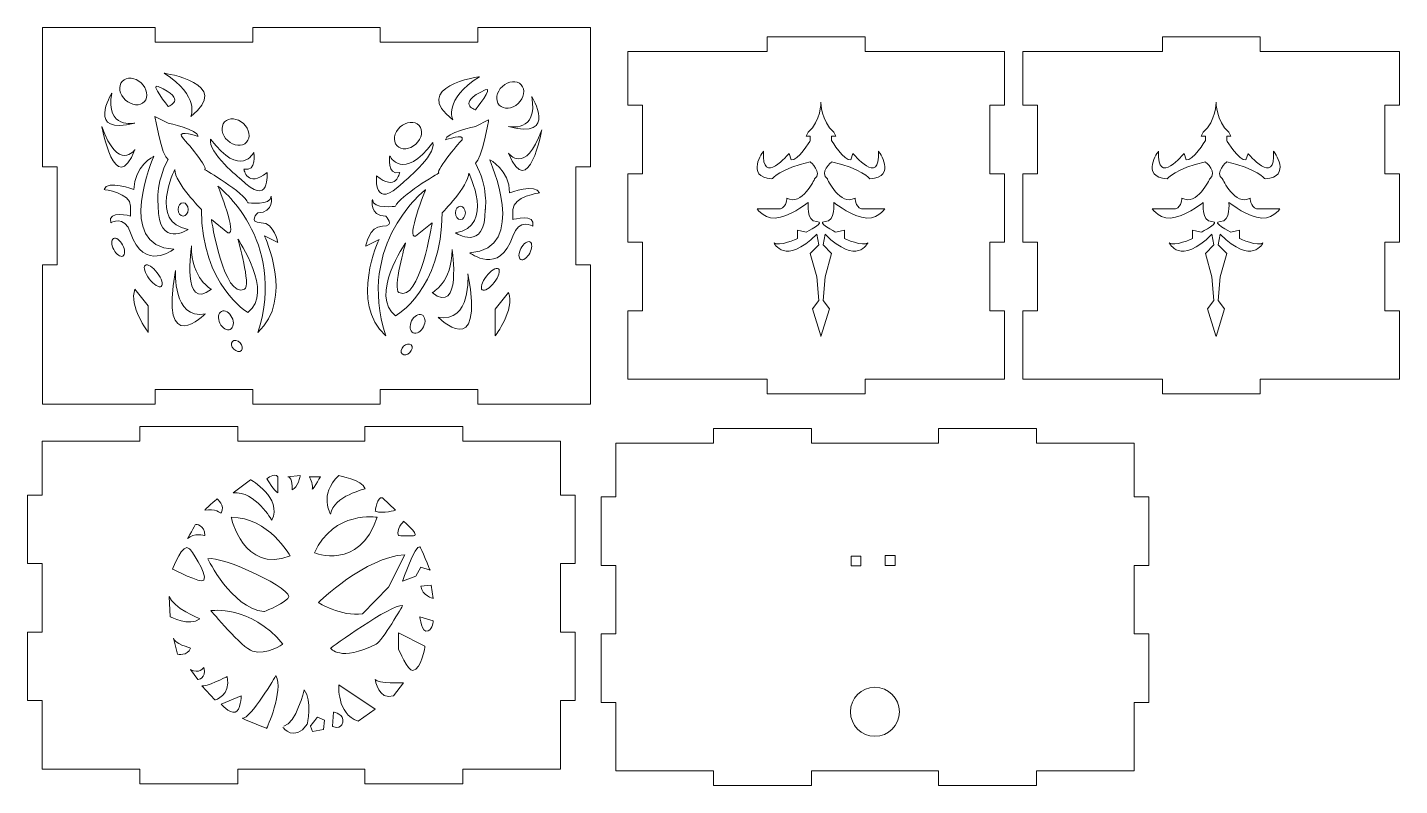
# Model space of a CAD drawing. Header units: millimetres. Extents: x 33 to 314, y -183 to -28.
import ezdxf

# ---------------------------------------------------------------- set-up
doc = ezdxf.new("R2010")
doc.units = ezdxf.units.MM
doc.header["$MEASUREMENT"] = 0
doc.layers.add('Layer 1', color=7, linetype='Continuous')

# ---------------------------------------------------------------- blocks, each defined once
blk = doc.blocks.new('block 2')
at = {"layer": 'Layer 1', "lineweight": 0}
blk.add_lwpolyline([(36.59, -56.26), (36.59, -27.76), (59.59, -27.76), (59.59, -30.76), (79.59, -30.76), (79.59, -27.76), (105.59, -27.76), (105.59, -30.76), (125.59, -30.76), (125.59, -27.76), (148.59, -27.76), (148.59, -56.26), (145.59, -56.26), (145.59, -76.26), (148.59, -76.26), (148.59, -104.76), (125.59, -104.76), (125.59, -101.76), (105.59, -101.76), (105.59, -104.76), (79.59, -104.76), (79.59, -101.76), (59.59, -101.76), (59.59, -104.76), (36.59, -104.76), (36.59, -76.26), (39.59, -76.26), (39.59, -56.26), (36.59, -56.26)], dxfattribs=at)
blk = doc.blocks.new('block 3')
at = {"layer": 'Layer 1', "lineweight": 0}
for points in [[(125.59, -104.76), (125.59, -104.76)], [(148.59, -104.76), (148.59, -104.76)]]:
    blk.add_lwpolyline(points, dxfattribs=at)
blk = doc.blocks.new('block 4')
at = {"layer": 'Layer 1', "lineweight": 0}
for points in [[(125.59, -101.76), (125.59, -101.76)], [(125.59, -104.76), (125.59, -104.76)]]:
    blk.add_lwpolyline(points, dxfattribs=at)
blk = doc.blocks.new('block 5')
at = {"layer": 'Layer 1', "lineweight": 0}
for points in [[(105.59, -101.76), (105.59, -101.76)], [(105.59, -104.76), (105.59, -104.76)]]:
    blk.add_lwpolyline(points, dxfattribs=at)
blk = doc.blocks.new('block 6')
at = {"layer": 'Layer 1', "lineweight": 0}
for points in [[(79.59, -104.76), (79.59, -104.76)], [(105.59, -104.76), (105.59, -104.76)]]:
    blk.add_lwpolyline(points, dxfattribs=at)
blk = doc.blocks.new('block 7')
at = {"layer": 'Layer 1', "lineweight": 0}
for points in [[(79.59, -101.76), (79.59, -101.76)], [(79.59, -104.76), (79.59, -104.76)]]:
    blk.add_lwpolyline(points, dxfattribs=at)
blk = doc.blocks.new('block 8')
at = {"layer": 'Layer 1', "lineweight": 0}
for points in [[(59.59, -101.76), (59.59, -101.76)], [(79.59, -101.76), (79.59, -101.76)]]:
    blk.add_lwpolyline(points, dxfattribs=at)
blk = doc.blocks.new('block 9')
at = {"layer": 'Layer 1', "lineweight": 0}
for points in [[(59.59, -101.76), (59.59, -101.76)], [(59.59, -104.76), (59.59, -104.76)]]:
    blk.add_lwpolyline(points, dxfattribs=at)
blk = doc.blocks.new('block 10')
at = {"layer": 'Layer 1', "lineweight": 0}
for points in [[(36.59, -104.76), (36.59, -104.76)], [(59.59, -104.76), (59.59, -104.76)]]:
    blk.add_lwpolyline(points, dxfattribs=at)
blk = doc.blocks.new('block 11')
at = {"layer": 'Layer 1', "lineweight": 0}
for points in [[(36.59, -76.26), (36.59, -76.26)], [(36.59, -104.76), (36.59, -104.76)]]:
    blk.add_lwpolyline(points, dxfattribs=at)
blk = doc.blocks.new('block 12')
at = {"layer": 'Layer 1', "lineweight": 0}
for points in [[(36.59, -76.26), (36.59, -76.26)], [(39.59, -76.26), (39.59, -76.26)]]:
    blk.add_lwpolyline(points, dxfattribs=at)
blk = doc.blocks.new('block 13')
at = {"layer": 'Layer 1', "lineweight": 0}
for points in [[(39.59, -56.26), (39.59, -56.26)], [(39.59, -76.26), (39.59, -76.26)]]:
    blk.add_lwpolyline(points, dxfattribs=at)
blk = doc.blocks.new('block 14')
at = {"layer": 'Layer 1', "lineweight": 0}
for points in [[(36.59, -56.26), (36.59, -56.26)], [(39.59, -56.26), (39.59, -56.26)]]:
    blk.add_lwpolyline(points, dxfattribs=at)
blk = doc.blocks.new('block 15')
at = {"layer": 'Layer 1', "lineweight": 0}
for points in [[(36.59, -27.76), (36.59, -27.76)], [(36.59, -56.26), (36.59, -56.26)]]:
    blk.add_lwpolyline(points, dxfattribs=at)
blk = doc.blocks.new('block 16')
at = {"layer": 'Layer 1', "lineweight": 0}
for points in [[(36.59, -27.76), (36.59, -27.76)], [(59.59, -27.76), (59.59, -27.76)]]:
    blk.add_lwpolyline(points, dxfattribs=at)
blk = doc.blocks.new('block 17')
at = {"layer": 'Layer 1', "lineweight": 0}
for points in [[(59.59, -27.76), (59.59, -27.76)], [(59.59, -30.76), (59.59, -30.76)]]:
    blk.add_lwpolyline(points, dxfattribs=at)
blk = doc.blocks.new('block 18')
at = {"layer": 'Layer 1', "lineweight": 0}
for points in [[(59.59, -30.76), (59.59, -30.76)], [(79.59, -30.76), (79.59, -30.76)]]:
    blk.add_lwpolyline(points, dxfattribs=at)
blk = doc.blocks.new('block 19')
at = {"layer": 'Layer 1', "lineweight": 0}
for points in [[(79.59, -27.76), (79.59, -27.76)], [(105.59, -27.76), (105.59, -27.76)]]:
    blk.add_lwpolyline(points, dxfattribs=at)
blk = doc.blocks.new('block 20')
at = {"layer": 'Layer 1', "lineweight": 0}
for points in [[(105.59, -27.76), (105.59, -27.76)], [(105.59, -30.76), (105.59, -30.76)]]:
    blk.add_lwpolyline(points, dxfattribs=at)
blk = doc.blocks.new('block 21')
at = {"layer": 'Layer 1', "lineweight": 0}
for points in [[(105.59, -30.76), (105.59, -30.76)], [(125.59, -30.76), (125.59, -30.76)]]:
    blk.add_lwpolyline(points, dxfattribs=at)
blk = doc.blocks.new('block 22')
at = {"layer": 'Layer 1', "lineweight": 0}
for points in [[(125.59, -27.76), (125.59, -27.76)], [(125.59, -30.76), (125.59, -30.76)]]:
    blk.add_lwpolyline(points, dxfattribs=at)
blk = doc.blocks.new('block 23')
at = {"layer": 'Layer 1', "lineweight": 0}
for points in [[(125.59, -27.76), (125.59, -27.76)], [(148.59, -27.76), (148.59, -27.76)]]:
    blk.add_lwpolyline(points, dxfattribs=at)
blk = doc.blocks.new('block 24')
at = {"layer": 'Layer 1', "lineweight": 0}
for points in [[(148.59, -27.76), (148.59, -27.76)], [(148.59, -56.26), (148.59, -56.26)]]:
    blk.add_lwpolyline(points, dxfattribs=at)
blk = doc.blocks.new('block 25')
at = {"layer": 'Layer 1', "lineweight": 0}
for points in [[(145.59, -56.26), (145.59, -56.26)], [(148.59, -56.26), (148.59, -56.26)]]:
    blk.add_lwpolyline(points, dxfattribs=at)
blk = doc.blocks.new('block 26')
at = {"layer": 'Layer 1', "lineweight": 0}
for points in [[(145.59, -56.26), (145.59, -56.26)], [(145.59, -76.26), (145.59, -76.26)]]:
    blk.add_lwpolyline(points, dxfattribs=at)
blk = doc.blocks.new('block 27')
at = {"layer": 'Layer 1', "lineweight": 0}
for points in [[(145.59, -76.26), (145.59, -76.26)], [(148.59, -76.26), (148.59, -76.26)]]:
    blk.add_lwpolyline(points, dxfattribs=at)
blk = doc.blocks.new('block 28')
at = {"layer": 'Layer 1', "lineweight": 0}
for points in [[(148.59, -76.26), (148.59, -76.26)], [(148.59, -104.76), (148.59, -104.76)]]:
    blk.add_lwpolyline(points, dxfattribs=at)
blk = doc.blocks.new('block 29')
at = {"layer": 'Layer 1', "lineweight": 0}
blk.add_lwpolyline([(204.74, -32.67), (233.24, -32.67), (233.24, -43.67), (230.24, -43.67), (230.24, -57.67), (233.24, -57.67), (233.24, -71.67), (230.24, -71.67), (230.24, -85.67), (233.24, -85.67), (233.24, -99.67), (204.74, -99.67), (204.74, -102.67), (184.74, -102.67), (184.74, -99.67), (156.24, -99.67), (156.24, -85.67), (159.24, -85.67), (159.24, -71.67), (156.24, -71.67), (156.24, -57.67), (159.24, -57.67), (159.24, -43.67), (156.24, -43.67), (156.24, -32.67), (184.74, -32.67), (184.74, -29.67), (204.74, -29.67), (204.74, -32.67)], dxfattribs=at)
blk = doc.blocks.new('block 30')
at = {"layer": 'Layer 1', "lineweight": 0}
blk.add_lwpolyline([(36.48, -112.32), (56.48, -112.32), (56.48, -109.32), (76.48, -109.32), (76.48, -112.32), (102.48, -112.32), (102.48, -109.32), (122.48, -109.32), (122.48, -112.32), (142.48, -112.32), (142.48, -123.32), (145.48, -123.32), (145.48, -137.32), (142.48, -137.32), (142.48, -151.32), (145.48, -151.32), (145.48, -165.32), (142.48, -165.32), (142.48, -179.32), (122.48, -179.32), (122.48, -182.32), (102.48, -182.32), (102.48, -179.32), (76.48, -179.32), (76.48, -182.32), (56.48, -182.32), (56.48, -179.32), (36.48, -179.32), (36.48, -165.32), (33.48, -165.32), (33.48, -151.32), (36.48, -151.32), (36.48, -137.32), (33.48, -137.32), (33.48, -123.32), (36.48, -123.32), (36.48, -112.32)], dxfattribs=at)
blk = doc.blocks.new('block 31')
at = {"layer": 'Layer 1', "lineweight": 0}
blk.add_lwpolyline([(201.87, -135.8), (201.87, -137.8), (203.87, -137.8), (203.87, -135.8), (201.87, -135.8)], dxfattribs=at)
blk = doc.blocks.new('block 32')
at = {"layer": 'Layer 1', "lineweight": 0}
blk.add_lwpolyline([(208.87, -135.71), (208.87, -137.71), (210.87, -137.71), (210.87, -135.71), (208.87, -135.71)], dxfattribs=at)
blk = doc.blocks.new('block 33')
at = {"layer": 'Layer 1', "lineweight": 0}
blk.add_open_spline([(201.76, -167.62), (201.76, -164.86), (203.99, -162.62), (206.76, -162.62), (209.52, -162.62), (211.76, -164.86), (211.76, -167.62), (211.76, -170.38), (209.52, -172.62), (206.76, -172.62), (203.99, -172.62), (201.76, -170.38), (201.76, -167.62), (201.76, -167.62), (201.76, -167.62), (201.76, -167.62)], degree=3, knots=[0, 0, 0, 0, 1, 1, 1, 2, 2, 2, 3, 3, 3, 4, 4, 4, 5, 5, 5, 5], dxfattribs=at)
blk = doc.blocks.new('block 34')
at = {"layer": 'Layer 1', "lineweight": 0}
blk.add_lwpolyline([(153.76, -112.69), (173.76, -112.69), (173.76, -109.69), (193.76, -109.69), (193.76, -112.69), (219.76, -112.69), (219.76, -109.69), (239.76, -109.69), (239.76, -112.69), (259.76, -112.69), (259.76, -123.69), (262.76, -123.69), (262.76, -137.69), (259.76, -137.69), (259.76, -151.69), (262.76, -151.69), (262.76, -165.69), (259.76, -165.69), (259.76, -179.69), (239.76, -179.69), (239.76, -182.69), (219.76, -182.69), (219.76, -179.69), (193.76, -179.69), (193.76, -182.69), (173.76, -182.69), (173.76, -179.69), (153.76, -179.69), (153.76, -165.69), (150.76, -165.69), (150.76, -151.69), (153.76, -151.69), (153.76, -137.69), (150.76, -137.69), (150.76, -123.69), (153.76, -123.69), (153.76, -112.69)], dxfattribs=at)
blk = doc.blocks.new('block 35')
at = {"layer": 'Layer 1', "lineweight": 0}
blk.add_lwpolyline([(285.53, -32.67), (314.03, -32.67), (314.03, -43.67), (311.03, -43.67), (311.03, -57.67), (314.03, -57.67), (314.03, -71.67), (311.03, -71.67), (311.03, -85.67), (314.03, -85.67), (314.03, -99.67), (285.53, -99.67), (285.53, -102.67), (265.53, -102.67), (265.53, -99.67), (237.03, -99.67), (237.03, -85.67), (240.03, -85.67), (240.03, -71.67), (237.03, -71.67), (237.03, -57.67), (240.03, -57.67), (240.03, -43.67), (237.03, -43.67), (237.03, -32.67), (265.53, -32.67), (265.53, -29.67), (285.53, -29.67), (285.53, -32.67)], dxfattribs=at)

msp = doc.modelspace()

# ---------------------------------------------------------------- linework, layer by layer
at = {"layer": 'Layer 1', "lineweight": 0}
for points in [[(62.26, -54.77), (62.26, -54.77)], [(125.06, -55.47), (125.06, -55.47)], [(194.85, -70.04), (195.29, -72.22), (193.55, -73.96), (194.85, -78.75), (195.29, -83.54), (193.98, -85.28), (195.7, -90.76)], [(196.6, -70.04), (196.16, -72.22), (197.9, -73.96), (196.6, -78.75), (196.16, -83.54), (197.47, -85.28), (195.71, -90.89)], [(275.64, -70.04), (276.07, -72.22), (274.33, -73.96), (275.64, -78.75), (276.07, -83.54), (274.77, -85.28), (276.48, -90.76)], [(277.38, -70.04), (276.95, -72.22), (278.69, -73.96), (277.38, -78.75), (276.95, -83.54), (278.25, -85.28), (276.5, -90.89)]]:
    msp.add_lwpolyline(points, dxfattribs=at)
for points, knots in [([(57.38, -42.92), (56.49, -43.88), (54.76, -43.74), (53.52, -42.59), (52.28, -41.45), (51.99, -39.74), (52.88, -38.78), (53.77, -37.81), (55.5, -37.95), (56.74, -39.1), (57.98, -40.24), (58.26, -41.95), (57.38, -42.92)], [0, 0, 0, 0, 1, 1, 1, 2, 2, 2, 3, 3, 3, 4, 4, 4, 4]), ([(60.22, -39.83), (58.36, -39), (62.26, -43.9), (62.26, -43.9), (62.26, -43.9), (66.33, -42.54), (60.22, -39.83)], [0, 0, 0, 0, 1, 1, 1, 2, 2, 2, 2]), ([(66.86, -45.94), (66.86, -45.94), (68.9, -41.86), (61.43, -37.11), (61.43, -37.11), (75.69, -39.15), (66.86, -45.94)], [0, 0, 0, 0, 1, 1, 1, 2, 2, 2, 2]), ([(120.46, -46.64), (120.46, -46.64), (118.42, -42.57), (125.89, -37.82), (125.89, -37.82), (111.63, -39.85), (120.46, -46.64)], [0, 0, 0, 0, 1, 1, 1, 2, 2, 2, 2]), ([(129.94, -43.62), (130.83, -44.59), (132.56, -44.44), (133.8, -43.3), (135.04, -42.16), (135.33, -40.45), (134.44, -39.48), (133.55, -38.52), (131.82, -38.66), (130.58, -39.8), (129.34, -40.95), (129.05, -42.66), (129.94, -43.62)], [0, 0, 0, 0, 1, 1, 1, 2, 2, 2, 3, 3, 3, 4, 4, 4, 4]), ([(55.47, -47.3), (55.47, -47.3), (49.36, -48.66), (50.71, -41.19), (50.71, -41.19), (45.28, -50.01), (55.47, -47.3)], [0, 0, 0, 0, 1, 1, 1, 2, 2, 2, 2]), ([(127.1, -40.53), (128.96, -39.71), (125.06, -44.61), (125.06, -44.61), (125.06, -44.61), (120.99, -43.25), (127.1, -40.53)], [0, 0, 0, 0, 1, 1, 1, 2, 2, 2, 2]), ([(131.85, -48), (131.85, -48), (137.96, -49.36), (136.6, -41.89), (136.6, -41.89), (142.04, -50.72), (131.85, -48)], [0, 0, 0, 0, 1, 1, 1, 2, 2, 2, 2]), ([(195.72, -43.04), (195.72, -43.04), (195.72, -46.96), (193.11, -49.14), (193.11, -49.14), (192.68, -50.01), (192.68, -50.01), (192.68, -50.01), (193.55, -50.01), (193.55, -50.01), (193.55, -50.01), (193.55, -50.88), (193.55, -50.88), (193.55, -50.88), (190.93, -55.23), (189.63, -54.8), (189.63, -54.8), (189.19, -53.49), (189.19, -53.49), (189.19, -53.49), (183.53, -60.46), (183.97, -53.06), (183.97, -53.06), (180.05, -58.28), (185.71, -58.72), (185.71, -58.72), (187.45, -56.54), (193.55, -55.23), (193.55, -55.23), (196.16, -57.41), (194.42, -58.72), (194.42, -58.72), (191.8, -64.38), (188.76, -62.64), (188.76, -62.64), (188.76, -64.38), (187.45, -64.81), (187.45, -64.81), (182.66, -64.81), (182.66, -64.81), (182.66, -64.81), (184.4, -67.43), (187.45, -66.55), (190.5, -65.68), (193.11, -63.51), (193.11, -63.51), (193.11, -63.51), (192.68, -67.43), (194.85, -67.43), (197.03, -67.43), (192.68, -69.6), (192.68, -69.6), (192.68, -69.6), (190.93, -69.17), (190.93, -69.17), (190.93, -69.17), (190.93, -70.91), (190.93, -70.91), (190.93, -70.91), (187.01, -72.65), (186.14, -71.78), (186.14, -71.78), (188.32, -76.57), (194.85, -70.04)], [0, 0, 0, 0, 1, 1, 1, 2, 2, 2, 3, 3, 3, 4, 4, 4, 5, 5, 5, 6, 6, 6, 7, 7, 7, 8, 8, 8, 9, 9, 9, 10, 10, 10, 11, 11, 11, 12, 12, 12, 13, 13, 13, 14, 14, 14, 15, 15, 15, 16, 16, 16, 17, 17, 17, 18, 18, 18, 19, 19, 19, 20, 20, 20, 21, 21, 21, 21]), ([(195.72, -43.04), (195.72, -43.04), (195.72, -46.96), (198.34, -49.14), (198.34, -49.14), (198.77, -50.01), (198.77, -50.01), (198.77, -50.01), (197.9, -50.01), (197.9, -50.01), (197.9, -50.01), (197.9, -50.88), (197.9, -50.88), (197.9, -50.88), (200.51, -55.23), (201.82, -54.8), (201.82, -54.8), (202.26, -53.49), (202.26, -53.49), (202.26, -53.49), (207.92, -60.46), (207.48, -53.06), (207.48, -53.06), (211.4, -58.28), (205.74, -58.72), (205.74, -58.72), (204, -56.54), (197.9, -55.23), (197.9, -55.23), (195.29, -57.41), (197.03, -58.72), (197.03, -58.72), (199.64, -64.38), (202.69, -62.64), (202.69, -62.64), (202.69, -64.38), (204, -64.81), (204, -64.81), (208.79, -64.81), (208.79, -64.81), (208.79, -64.81), (207.05, -67.43), (204, -66.55), (200.95, -65.68), (198.34, -63.51), (198.34, -63.51), (198.34, -63.51), (198.77, -67.43), (196.6, -67.43), (194.42, -67.43), (198.77, -69.6), (198.77, -69.6), (198.77, -69.6), (200.51, -69.17), (200.51, -69.17), (200.51, -69.17), (200.51, -70.91), (200.51, -70.91), (200.51, -70.91), (204.43, -72.65), (205.3, -71.78), (205.3, -71.78), (203.13, -76.57), (196.6, -70.04)], [0, 0, 0, 0, 1, 1, 1, 2, 2, 2, 3, 3, 3, 4, 4, 4, 5, 5, 5, 6, 6, 6, 7, 7, 7, 8, 8, 8, 9, 9, 9, 10, 10, 10, 11, 11, 11, 12, 12, 12, 13, 13, 13, 14, 14, 14, 15, 15, 15, 16, 16, 16, 17, 17, 17, 18, 18, 18, 19, 19, 19, 20, 20, 20, 21, 21, 21, 21]), ([(276.51, -43.04), (276.51, -43.04), (276.51, -46.96), (273.9, -49.14), (273.9, -49.14), (273.46, -50.01), (273.46, -50.01), (273.46, -50.01), (274.33, -50.01), (274.33, -50.01), (274.33, -50.01), (274.33, -50.88), (274.33, -50.88), (274.33, -50.88), (271.72, -55.23), (270.41, -54.8), (270.41, -54.8), (269.98, -53.49), (269.98, -53.49), (269.98, -53.49), (264.32, -60.46), (264.75, -53.06), (264.75, -53.06), (260.83, -58.28), (266.49, -58.72), (266.49, -58.72), (268.24, -56.54), (274.33, -55.23), (274.33, -55.23), (276.95, -57.41), (275.2, -58.72), (275.2, -58.72), (272.59, -64.38), (269.54, -62.64), (269.54, -62.64), (269.54, -64.38), (268.24, -64.81), (268.24, -64.81), (263.45, -64.81), (263.45, -64.81), (263.45, -64.81), (265.19, -67.43), (268.24, -66.55), (271.28, -65.68), (273.9, -63.51), (273.9, -63.51), (273.9, -63.51), (273.46, -67.43), (275.64, -67.43), (277.82, -67.43), (273.46, -69.6), (273.46, -69.6), (273.46, -69.6), (271.72, -69.17), (271.72, -69.17), (271.72, -69.17), (271.72, -70.91), (271.72, -70.91), (271.72, -70.91), (267.8, -72.65), (266.93, -71.78), (266.93, -71.78), (269.11, -76.57), (275.64, -70.04)], [0, 0, 0, 0, 1, 1, 1, 2, 2, 2, 3, 3, 3, 4, 4, 4, 5, 5, 5, 6, 6, 6, 7, 7, 7, 8, 8, 8, 9, 9, 9, 10, 10, 10, 11, 11, 11, 12, 12, 12, 13, 13, 13, 14, 14, 14, 15, 15, 15, 16, 16, 16, 17, 17, 17, 18, 18, 18, 19, 19, 19, 20, 20, 20, 21, 21, 21, 21]), ([(276.51, -43.04), (276.51, -43.04), (276.51, -46.96), (279.12, -49.14), (279.12, -49.14), (279.56, -50.01), (279.56, -50.01), (279.56, -50.01), (278.69, -50.01), (278.69, -50.01), (278.69, -50.01), (278.69, -50.88), (278.69, -50.88), (278.69, -50.88), (281.3, -55.23), (282.61, -54.8), (282.61, -54.8), (283.04, -53.49), (283.04, -53.49), (283.04, -53.49), (288.7, -60.46), (288.27, -53.06), (288.27, -53.06), (292.19, -58.28), (286.53, -58.72), (286.53, -58.72), (284.78, -56.54), (278.69, -55.23), (278.69, -55.23), (276.07, -57.41), (277.82, -58.72), (277.82, -58.72), (280.43, -64.38), (283.48, -62.64), (283.48, -62.64), (283.48, -64.38), (284.78, -64.81), (284.78, -64.81), (289.57, -64.81), (289.57, -64.81), (289.57, -64.81), (287.83, -67.43), (284.78, -66.55), (281.74, -65.68), (279.12, -63.51), (279.12, -63.51), (279.12, -63.51), (279.56, -67.43), (277.38, -67.43), (275.2, -67.43), (279.56, -69.6), (279.56, -69.6), (279.56, -69.6), (281.3, -69.17), (281.3, -69.17), (281.3, -69.17), (281.3, -70.91), (281.3, -70.91), (281.3, -70.91), (285.22, -72.65), (286.09, -71.78), (286.09, -71.78), (283.91, -76.57), (277.38, -70.04)], [0, 0, 0, 0, 1, 1, 1, 2, 2, 2, 3, 3, 3, 4, 4, 4, 5, 5, 5, 6, 6, 6, 7, 7, 7, 8, 8, 8, 9, 9, 9, 10, 10, 10, 11, 11, 11, 12, 12, 12, 13, 13, 13, 14, 14, 14, 15, 15, 15, 16, 16, 16, 17, 17, 17, 18, 18, 18, 19, 19, 19, 20, 20, 20, 21, 21, 21, 21]), ([(80.59, -90.08), (88.06, -83.29), (81.95, -70.38), (81.95, -70.38), (81.95, -70.38), (84.67, -71.74), (84.67, -71.74), (84.67, -71.74), (83.99, -67.67), (81.27, -67.67), (78.47, -67.67), (80.59, -65.63), (80.59, -65.63), (83.99, -65.63), (83.31, -62.24), (83.31, -62.24), (83.31, -64.27), (78.56, -63.59), (78.56, -63.59), (77.88, -61.56), (69.73, -56.8), (69.73, -56.8), (70.41, -56.12), (64.97, -50.01), (64.97, -50.01), (64.3, -48.66), (68.37, -50.01), (68.37, -50.01), (68.37, -48.66), (62.26, -47.3), (62.26, -47.3), (62.26, -47.3), (59.54, -45.94), (59.54, -45.94), (59.54, -45.94), (60.9, -54.09), (62.26, -54.77)], [0, 0, 0, 0, 1, 1, 1, 2, 2, 2, 3, 3, 3, 4, 4, 4, 5, 5, 5, 6, 6, 6, 7, 7, 7, 8, 8, 8, 9, 9, 9, 10, 10, 10, 11, 11, 11, 12, 12, 12, 12]), ([(78.27, -51.22), (77.38, -52.18), (75.66, -52.04), (74.42, -50.89), (73.18, -49.75), (72.89, -48.04), (73.78, -47.08), (74.67, -46.11), (76.4, -46.25), (77.64, -47.4), (78.88, -48.54), (79.16, -50.25), (78.27, -51.22)], [0, 0, 0, 0, 1, 1, 1, 2, 2, 2, 3, 3, 3, 4, 4, 4, 4]), ([(106.73, -90.78), (99.26, -83.99), (105.37, -71.09), (105.37, -71.09), (105.37, -71.09), (102.65, -72.45), (102.65, -72.45), (102.65, -72.45), (103.33, -68.37), (106.05, -68.37), (108.85, -68.37), (106.73, -66.34), (106.73, -66.34), (103.33, -66.34), (104.01, -62.94), (104.01, -62.94), (104.01, -64.98), (108.76, -64.3), (108.76, -64.3), (109.44, -62.26), (117.59, -57.51), (117.59, -57.51), (116.91, -56.83), (122.34, -50.72), (122.34, -50.72), (123.02, -49.36), (118.95, -50.72), (118.95, -50.72), (118.95, -49.36), (125.06, -48), (125.06, -48), (125.06, -48), (127.78, -46.64), (127.78, -46.64), (127.78, -46.64), (126.42, -54.79), (125.06, -55.47)], [0, 0, 0, 0, 1, 1, 1, 2, 2, 2, 3, 3, 3, 4, 4, 4, 5, 5, 5, 6, 6, 6, 7, 7, 7, 8, 8, 8, 9, 9, 9, 10, 10, 10, 11, 11, 11, 12, 12, 12, 12]), ([(109.04, -51.92), (109.93, -52.89), (111.66, -52.74), (112.9, -51.6), (114.14, -50.46), (114.43, -48.75), (113.54, -47.78), (112.65, -46.82), (110.92, -46.96), (109.68, -48.1), (108.44, -49.25), (108.15, -50.96), (109.04, -51.92)], [0, 0, 0, 0, 1, 1, 1, 2, 2, 2, 3, 3, 3, 4, 4, 4, 4]), ([(55.47, -52.73), (55.47, -52.73), (52.07, -57.48), (48.68, -47.98), (48.68, -47.98), (51.39, -62.92), (55.47, -52.73)], [0, 0, 0, 0, 1, 1, 1, 2, 2, 2, 2]), ([(131.85, -53.44), (131.85, -53.44), (135.25, -58.19), (138.64, -48.68), (138.64, -48.68), (135.93, -63.62), (131.85, -53.44)], [0, 0, 0, 0, 1, 1, 1, 2, 2, 2, 2]), ([(70.93, -50.58), (77.05, -58.73), (79.76, -53.3), (79.76, -53.3), (79.76, -53.3), (80.44, -57.37), (77.73, -56.69), (77.73, -56.69), (78.4, -60.77), (82.48, -57.37), (82.48, -57.37), (83.16, -64.84), (77.05, -58.73), (77.05, -58.73), (70.26, -53.3), (70.93, -50.58)], [0, 0, 0, 0, 1, 1, 1, 2, 2, 2, 3, 3, 3, 4, 4, 4, 5, 5, 5, 5]), ([(116.38, -51.29), (110.27, -59.43), (107.56, -54), (107.56, -54), (107.56, -54), (106.88, -58.08), (109.59, -57.4), (109.59, -57.4), (108.91, -61.47), (104.84, -58.08), (104.84, -58.08), (104.16, -65.55), (110.27, -59.43), (110.27, -59.43), (117.06, -54), (116.38, -51.29)], [0, 0, 0, 0, 1, 1, 1, 2, 2, 2, 3, 3, 3, 4, 4, 4, 5, 5, 5, 5]), ([(54.58, -69.71), (53.33, -65.95), (50.5, -67.67), (50.5, -67.67), (49.82, -64.95), (54.58, -66.31), (54.58, -66.31), (54.58, -66.31), (54.58, -64.27), (54.58, -64.27), (54.58, -61.56), (49.15, -60.88), (49.15, -60.88), (49.82, -58.84), (55.26, -60.88), (55.26, -60.88), (55.26, -56.12), (59.33, -54.09), (59.33, -54.09), (59.33, -54.09), (51.18, -72.42), (63.41, -73.1), (63.41, -73.1), (57.29, -77.85), (54.58, -69.71)], [0, 0, 0, 0, 1, 1, 1, 2, 2, 2, 3, 3, 3, 4, 4, 4, 5, 5, 5, 6, 6, 6, 7, 7, 7, 8, 8, 8, 8]), ([(62.26, -54.77), (59.54, -59.52), (60.22, -64.27), (60.22, -64.27), (60.22, -73.1), (66.33, -69.03), (66.33, -69.03), (58.18, -67.67), (63.62, -56.8), (63.62, -56.8), (63.62, -59.52), (69.05, -64.95), (69.05, -64.95), (69.05, -80.57), (78.56, -86), (78.56, -86), (83.99, -81.93), (76.52, -71.06), (76.52, -71.06), (76.52, -71.06), (79.23, -80.57), (77.88, -81.25), (73.62, -83.38), (71.09, -66.99), (71.09, -66.99), (71.09, -66.99), (74.48, -69.71), (74.48, -69.71), (76.52, -70.38), (72.44, -60.2), (72.44, -60.2), (72.44, -60.2), (86.7, -71.06), (80.59, -90.08)], [0, 0, 0, 0, 1, 1, 1, 2, 2, 2, 3, 3, 3, 4, 4, 4, 5, 5, 5, 6, 6, 6, 7, 7, 7, 8, 8, 8, 9, 9, 9, 10, 10, 10, 11, 11, 11, 11]), ([(125.06, -55.47), (127.78, -60.23), (127.1, -64.98), (127.1, -64.98), (127.1, -73.81), (120.99, -69.73), (120.99, -69.73), (129.14, -68.37), (123.7, -57.51), (123.7, -57.51), (123.7, -60.23), (118.27, -65.66), (118.27, -65.66), (118.27, -81.28), (108.76, -86.71), (108.76, -86.71), (103.33, -82.63), (110.8, -71.77), (110.8, -71.77), (110.8, -71.77), (108.08, -81.28), (109.44, -81.96), (113.69, -84.08), (116.23, -67.7), (116.23, -67.7), (116.23, -67.7), (112.84, -70.41), (112.84, -70.41), (110.8, -71.09), (114.88, -60.9), (114.88, -60.9), (114.88, -60.9), (100.62, -71.77), (106.73, -90.78)], [0, 0, 0, 0, 1, 1, 1, 2, 2, 2, 3, 3, 3, 4, 4, 4, 5, 5, 5, 6, 6, 6, 7, 7, 7, 8, 8, 8, 9, 9, 9, 10, 10, 10, 11, 11, 11, 11]), ([(132.74, -70.41), (133.99, -66.65), (136.82, -68.37), (136.82, -68.37), (137.49, -65.66), (132.74, -67.02), (132.74, -67.02), (132.74, -67.02), (132.74, -64.98), (132.74, -64.98), (132.74, -62.26), (138.17, -61.58), (138.17, -61.58), (137.49, -59.55), (132.06, -61.58), (132.06, -61.58), (132.06, -56.83), (127.99, -54.79), (127.99, -54.79), (127.99, -54.79), (136.14, -73.13), (123.91, -73.81), (123.91, -73.81), (130.02, -78.56), (132.74, -70.41)], [0, 0, 0, 0, 1, 1, 1, 2, 2, 2, 3, 3, 3, 4, 4, 4, 5, 5, 5, 6, 6, 6, 7, 7, 7, 8, 8, 8, 8]), ([(64.3, -64.95), (64.3, -65.7), (64.75, -66.31), (65.31, -66.31), (65.88, -66.31), (66.33, -65.7), (66.33, -64.95), (66.33, -64.2), (65.88, -63.59), (65.31, -63.59), (64.75, -63.59), (64.3, -64.2), (64.3, -64.95)], [0, 0, 0, 0, 1, 1, 1, 2, 2, 2, 3, 3, 3, 4, 4, 4, 4]), ([(123.02, -65.66), (123.02, -66.41), (122.57, -67.02), (122.01, -67.02), (121.44, -67.02), (120.99, -66.41), (120.99, -65.66), (120.99, -64.91), (121.44, -64.3), (122.01, -64.3), (122.57, -64.3), (123.02, -64.91), (123.02, -65.66)], [0, 0, 0, 0, 1, 1, 1, 2, 2, 2, 3, 3, 3, 4, 4, 4, 4]), ([(51.13, -73.16), (51.66, -74.16), (52.49, -74.75), (52.99, -74.49), (53.48, -74.23), (53.46, -73.21), (52.94, -72.21), (52.41, -71.22), (51.58, -70.62), (51.08, -70.88), (50.59, -71.15), (50.61, -72.17), (51.13, -73.16)], [0, 0, 0, 0, 1, 1, 1, 2, 2, 2, 3, 3, 3, 4, 4, 4, 4]), ([(71.09, -81.25), (71.09, -81.25), (67.01, -79.21), (67.01, -72.42), (67.01, -72.42), (64.97, -86), (71.09, -81.25)], [0, 0, 0, 0, 1, 1, 1, 2, 2, 2, 2]), ([(136.18, -73.87), (135.66, -74.86), (134.83, -75.46), (134.33, -75.19), (133.84, -74.93), (133.86, -73.91), (134.38, -72.92), (134.91, -71.92), (135.74, -71.33), (136.23, -71.59), (136.73, -71.85), (136.71, -72.87), (136.18, -73.87)], [0, 0, 0, 0, 1, 1, 1, 2, 2, 2, 3, 3, 3, 4, 4, 4, 4]), ([(116.23, -81.96), (116.23, -81.96), (120.31, -79.92), (120.31, -73.13), (120.31, -73.13), (122.34, -86.71), (116.23, -81.96)], [0, 0, 0, 0, 1, 1, 1, 2, 2, 2, 2]), ([(58.39, -79.15), (59.3, -80.34), (60.41, -81.03), (60.85, -80.69), (61.3, -80.35), (60.92, -79.11), (60.01, -77.91), (59.1, -76.72), (58, -76.03), (57.55, -76.38), (57.11, -76.72), (57.48, -77.96), (58.39, -79.15)], [0, 0, 0, 0, 1, 1, 1, 2, 2, 2, 3, 3, 3, 4, 4, 4, 4]), ([(63.77, -77.44), (63.77, -77.44), (63.09, -87.62), (69.88, -86.27), (69.88, -86.27), (60.37, -95.77), (63.77, -77.44)], [0, 0, 0, 0, 1, 1, 1, 2, 2, 2, 2]), ([(123.55, -78.14), (123.55, -78.14), (124.23, -88.33), (117.44, -86.97), (117.44, -86.97), (126.95, -96.48), (123.55, -78.14)], [0, 0, 0, 0, 1, 1, 1, 2, 2, 2, 2]), ([(128.93, -79.86), (128.01, -81.05), (126.91, -81.74), (126.47, -81.4), (126.02, -81.05), (126.4, -79.81), (127.31, -78.62), (128.22, -77.43), (129.32, -76.74), (129.77, -77.08), (130.21, -77.42), (129.84, -78.67), (128.93, -79.86)], [0, 0, 0, 0, 1, 1, 1, 2, 2, 2, 3, 3, 3, 4, 4, 4, 4]), ([(55.47, -81.25), (54.11, -84.64), (58.18, -90.08), (58.18, -90.08), (58.18, -90.08), (58.18, -84.64), (58.18, -84.64), (58.18, -84.64), (55.47, -81.25), (55.47, -81.25)], [0, 0, 0, 0, 1, 1, 1, 2, 2, 2, 3, 3, 3, 3]), ([(131.85, -81.96), (133.21, -85.35), (129.14, -90.78), (129.14, -90.78), (129.14, -90.78), (129.14, -85.35), (129.14, -85.35), (129.14, -85.35), (131.85, -81.96), (131.85, -81.96)], [0, 0, 0, 0, 1, 1, 1, 2, 2, 2, 3, 3, 3, 3]), ([(72.84, -88.22), (73.34, -89.23), (74.28, -89.78), (74.96, -89.46), (75.63, -89.13), (75.78, -88.04), (75.29, -87.03), (74.79, -86.02), (73.85, -85.46), (73.17, -85.79), (72.5, -86.12), (72.35, -87.21), (72.84, -88.22)], [0, 0, 0, 0, 1, 1, 1, 2, 2, 2, 3, 3, 3, 4, 4, 4, 4]), ([(114.47, -88.92), (113.98, -89.94), (113.04, -90.49), (112.36, -90.16), (111.69, -89.83), (111.54, -88.75), (112.03, -87.74), (112.52, -86.72), (113.47, -86.17), (114.14, -86.5), (114.82, -86.83), (114.97, -87.91), (114.47, -88.92)], [0, 0, 0, 0, 1, 1, 1, 2, 2, 2, 3, 3, 3, 4, 4, 4, 4]), ([(75.66, -93.5), (76.17, -94.01), (76.87, -94.14), (77.22, -93.78), (77.58, -93.42), (77.45, -92.72), (76.95, -92.21), (76.44, -91.71), (75.74, -91.58), (75.38, -91.94), (75.03, -92.29), (75.15, -92.99), (75.66, -93.5)], [0, 0, 0, 0, 1, 1, 1, 2, 2, 2, 3, 3, 3, 4, 4, 4, 4]), ([(111.66, -94.21), (111.15, -94.72), (110.45, -94.84), (110.1, -94.48), (109.74, -94.13), (109.86, -93.43), (110.37, -92.92), (110.88, -92.41), (111.58, -92.29), (111.94, -92.64), (112.29, -93), (112.17, -93.7), (111.66, -94.21)], [0, 0, 0, 0, 1, 1, 1, 2, 2, 2, 3, 3, 3, 4, 4, 4, 4]), ([(75.55, -122.88), (75.55, -122.88), (79.08, -120.19), (79.08, -120.19), (79.08, -120.19), (85.72, -123.92), (83.44, -128.48), (83.44, -128.48), (80.12, -122.47), (75.55, -122.88)], [0, 0, 0, 0, 1, 1, 1, 2, 2, 2, 3, 3, 3, 3]), ([(84.68, -122.88), (84.06, -122.68), (82.4, -119.98), (82.4, -119.98), (82.4, -119.98), (84.06, -118.74), (84.68, -119.57), (84.68, -119.57), (84.68, -122.88), (84.68, -122.88)], [0, 0, 0, 0, 1, 1, 1, 2, 2, 2, 3, 3, 3, 3]), ([(86.75, -119.57), (86.75, -119.57), (89.24, -119.36), (89.24, -119.36), (89.24, -119.36), (88.83, -121.85), (87.58, -122.26), (87.58, -122.26), (87.79, -119.77), (86.75, -119.57)], [0, 0, 0, 0, 1, 1, 1, 2, 2, 2, 3, 3, 3, 3]), ([(91.73, -121.85), (91.41, -123.12), (93.39, -119.57), (93.39, -119.57), (93.39, -119.57), (91.11, -119.57), (91.11, -119.57), (91.11, -119.57), (91.94, -121.02), (91.73, -121.85)], [0, 0, 0, 0, 1, 1, 1, 2, 2, 2, 3, 3, 3, 3]), ([(97.13, -119.36), (97.13, -119.36), (101.9, -120.19), (102.52, -122.05), (102.52, -122.05), (96.09, -123.51), (95.47, -127.24), (95.47, -127.24), (92.98, -123.3), (97.13, -119.36)], [0, 0, 0, 0, 1, 1, 1, 2, 2, 2, 3, 3, 3, 3]), ([(69.75, -126.41), (69.54, -126.45), (72.24, -124.13), (72.24, -124.13), (72.24, -124.13), (74.1, -125.37), (73.06, -127.03), (73.06, -127.03), (71.82, -126), (69.75, -126.41)], [0, 0, 0, 0, 1, 1, 1, 2, 2, 2, 3, 3, 3, 3]), ([(104.59, -126.62), (104.59, -126.62), (105.01, -123.51), (106.05, -123.92), (106.05, -123.92), (108.74, -126.41), (108.74, -126.41), (108.74, -126.41), (106.25, -127.24), (104.59, -126.62)], [0, 0, 0, 0, 1, 1, 1, 2, 2, 2, 3, 3, 3, 3]), ([(75.14, -127.86), (75.14, -127.86), (77.63, -139.48), (87.17, -135.74), (87.17, -135.74), (82.81, -127.86), (75.14, -127.86)], [0, 0, 0, 0, 1, 1, 1, 2, 2, 2, 2]), ([(92.15, -135.12), (92.15, -135.12), (101.27, -138.86), (105.01, -127.86), (105.01, -127.86), (96.09, -126.41), (92.15, -135.12)], [0, 0, 0, 0, 1, 1, 1, 2, 2, 2, 2]), ([(112.68, -131.6), (113.35, -131.26), (110.4, -128.69), (110.4, -128.69), (110.4, -128.69), (108.74, -130.35), (109.36, -131.6), (109.36, -131.6), (112.27, -131.8), (112.68, -131.6)], [0, 0, 0, 0, 1, 1, 1, 2, 2, 2, 3, 3, 3, 3]), ([(66.22, -132.22), (66.07, -132.37), (67.88, -129.31), (67.88, -129.31), (67.88, -129.31), (69.75, -129.31), (69.75, -131.6), (69.75, -131.6), (67.46, -130.97), (66.22, -132.22)], [0, 0, 0, 0, 1, 1, 1, 2, 2, 2, 3, 3, 3, 3]), ([(69.54, -140.72), (69.1, -141.49), (63.11, -138.44), (63.11, -138.44), (63.32, -138.23), (65.18, -132.84), (66.63, -134.29), (66.63, -134.29), (70.37, -139.27), (69.54, -140.72)], [0, 0, 0, 0, 1, 1, 1, 2, 2, 2, 3, 3, 3, 3]), ([(113.72, -133.88), (113.91, -133.95), (115.79, -138.65), (115.79, -138.65), (115.79, -138.65), (113.93, -138.03), (113.93, -138.03), (113.93, -138.03), (112.89, -139.89), (112.89, -139.89), (112.89, -139.89), (110.19, -140.93), (110.19, -140.93), (110.19, -140.93), (112.68, -133.46), (113.72, -133.88)], [0, 0, 0, 0, 1, 1, 1, 2, 2, 2, 3, 3, 3, 4, 4, 4, 5, 5, 5, 5]), ([(70.37, -136.37), (70.37, -136.37), (75.14, -146.32), (81.78, -147.15), (81.78, -147.15), (84.89, -146.12), (86.75, -144.46), (88.62, -142.8), (73.06, -135.54), (70.37, -136.37)], [0, 0, 0, 0, 1, 1, 1, 2, 2, 2, 3, 3, 3, 3]), ([(102, -147.63), (97.54, -148.19), (92.98, -145.29), (92.98, -145.29), (92.98, -145.29), (102.62, -135.89), (110.61, -135.54), (110.61, -135.54), (107.29, -142.17), (107.29, -142.17), (107.29, -142.17), (102, -147.63), (102, -147.63)], [0, 0, 0, 0, 1, 1, 1, 2, 2, 2, 3, 3, 3, 4, 4, 4, 4]), ([(113.93, -141.97), (113.93, -141.97), (116, -141.76), (116, -141.76), (116, -141.76), (116.42, -144.46), (116.42, -144.46), (116.42, -144.46), (114.13, -143.83), (113.93, -141.97)], [0, 0, 0, 0, 1, 1, 1, 2, 2, 2, 3, 3, 3, 3]), ([(62.49, -144.04), (62.49, -144.04), (62.69, -148.19), (62.69, -148.19), (62.69, -148.19), (66.63, -150.26), (68.71, -148.61), (68.71, -148.61), (63.11, -146.32), (62.49, -144.04)], [0, 0, 0, 0, 1, 1, 1, 2, 2, 2, 3, 3, 3, 3]), ([(79.5, -155.24), (77.46, -154.66), (70.99, -146.95), (70.99, -146.95), (70.99, -146.95), (79.08, -145.7), (85.72, -153.79), (85.72, -153.79), (82.4, -156.07), (79.5, -155.24)], [0, 0, 0, 0, 1, 1, 1, 2, 2, 2, 3, 3, 3, 3]), ([(104.8, -153.79), (97.33, -157.52), (95.47, -154.62), (95.47, -154.62), (95.47, -154.62), (107.91, -145.49), (110.19, -145.91), (110.19, -145.91), (106.05, -153.17), (104.8, -153.79)], [0, 0, 0, 0, 1, 1, 1, 2, 2, 2, 3, 3, 3, 3]), ([(115.38, -151.09), (114.02, -151.64), (113.72, -148.19), (113.72, -148.19), (113.72, -148.19), (116.42, -149.02), (116.42, -149.02), (116.42, -149.02), (116.42, -150.68), (115.38, -151.09)], [0, 0, 0, 0, 1, 1, 1, 2, 2, 2, 3, 3, 3, 3]), ([(63.32, -152.55), (63.32, -152.55), (64.15, -155.86), (64.15, -155.86), (64.15, -155.86), (66.22, -156.28), (66.84, -154.62), (66.84, -154.62), (63.32, -153.58), (63.32, -152.55)], [0, 0, 0, 0, 1, 1, 1, 2, 2, 2, 3, 3, 3, 3]), ([(112.27, -159.18), (111.24, -159.3), (109.36, -154.83), (109.36, -154.83), (109.36, -154.83), (109.36, -151.51), (109.36, -151.51), (109.36, -151.51), (114.76, -154.21), (114.76, -154.21), (114.76, -154.21), (114.13, -158.98), (112.27, -159.18)], [0, 0, 0, 0, 1, 1, 1, 2, 2, 2, 3, 3, 3, 4, 4, 4, 4]), ([(66.84, -158.98), (66.84, -158.98), (68.29, -161.05), (68.29, -161.05), (68.29, -161.05), (70.16, -160.84), (69.54, -158.56), (69.54, -158.56), (68.5, -160.01), (66.84, -158.98)], [0, 0, 0, 0, 1, 1, 1, 2, 2, 2, 3, 3, 3, 3]), ([(69.12, -162.3), (69.12, -162.3), (71.82, -165.2), (71.82, -165.2), (71.82, -165.2), (75.14, -164.37), (74.31, -160.43), (74.31, -160.43), (69.75, -162.71), (69.12, -162.3)], [0, 0, 0, 0, 1, 1, 1, 2, 2, 2, 3, 3, 3, 3]), ([(77.42, -168.93), (77.13, -168.9), (82.4, -171.01), (82.4, -171.01), (82.4, -171.01), (85.93, -163.33), (84.27, -160.22), (84.27, -160.22), (79.08, -169.14), (77.42, -168.93)], [0, 0, 0, 0, 1, 1, 1, 2, 2, 2, 3, 3, 3, 3]), ([(97.13, -162.09), (97.13, -162.09), (96.71, -168.1), (101.07, -169.55), (101.07, -169.55), (104.59, -167.07), (104.59, -167.07), (104.59, -167.07), (97.13, -162.09), (97.13, -162.09)], [0, 0, 0, 0, 1, 1, 1, 2, 2, 2, 3, 3, 3, 3]), ([(104.59, -161.05), (104.59, -161.05), (105.22, -165.41), (108.33, -164.37), (108.33, -164.37), (110.4, -161.67), (110.4, -161.67), (110.4, -161.67), (105.01, -161.88), (104.59, -161.05)], [0, 0, 0, 0, 1, 1, 1, 2, 2, 2, 3, 3, 3, 3]), ([(77.21, -164.37), (77.21, -164.37), (77.01, -167.48), (75.97, -167.69), (74.67, -167.95), (73.06, -166.03), (73.06, -166.03), (73.06, -166.03), (77.21, -164.37), (77.21, -164.37)], [0, 0, 0, 0, 1, 1, 1, 2, 2, 2, 3, 3, 3, 3]), ([(85.72, -170.8), (85.72, -170.8), (88, -173.91), (90.7, -170.18), (90.7, -170.18), (91.73, -165.41), (90.07, -163.12), (90.07, -163.12), (88.41, -169.97), (85.93, -170.59)], [0, 0, 0, 0, 1, 1, 1, 2, 2, 2, 3, 3, 3, 3]), ([(96.09, -167.69), (96.09, -167.69), (95.88, -170.59), (95.88, -170.59), (95.88, -170.59), (97.54, -171.42), (97.96, -169.76), (98.37, -168.1), (96.09, -167.69), (96.09, -167.69)], [0, 0, 0, 0, 1, 1, 1, 2, 2, 2, 3, 3, 3, 3]), ([(92.77, -168.73), (92.56, -168.93), (91.32, -170.59), (91.32, -170.59), (91.32, -170.59), (91.73, -171.63), (91.73, -171.63), (91.73, -171.63), (94.01, -171.21), (94.01, -171.21), (94.01, -171.21), (94.22, -169.35), (94.22, -169.35), (94.22, -169.35), (92.77, -168.73), (92.77, -168.73)], [0, 0, 0, 0, 1, 1, 1, 2, 2, 2, 3, 3, 3, 4, 4, 4, 5, 5, 5, 5])]:
    msp.add_open_spline(points, degree=3, knots=knots, dxfattribs=at)

# ---------------------------------------------------------------- block references
at = {"layer": 'Layer 1'}
for name in ['block 2', 'block 15', 'block 16', 'block 17', 'block 19', 'block 20', 'block 22', 'block 23', 'block 24', 'block 18', 'block 21', 'block 29', 'block 35', 'block 14', 'block 13', 'block 25', 'block 26', 'block 11', 'block 12', 'block 27', 'block 28', 'block 8', 'block 9', 'block 7', 'block 5', 'block 4', 'block 10', 'block 6', 'block 3', 'block 30', 'block 34', 'block 31', 'block 32', 'block 33']:
    msp.add_blockref(name, (0, 0), dxfattribs=at)

doc.saveas('drawing.dxf')
